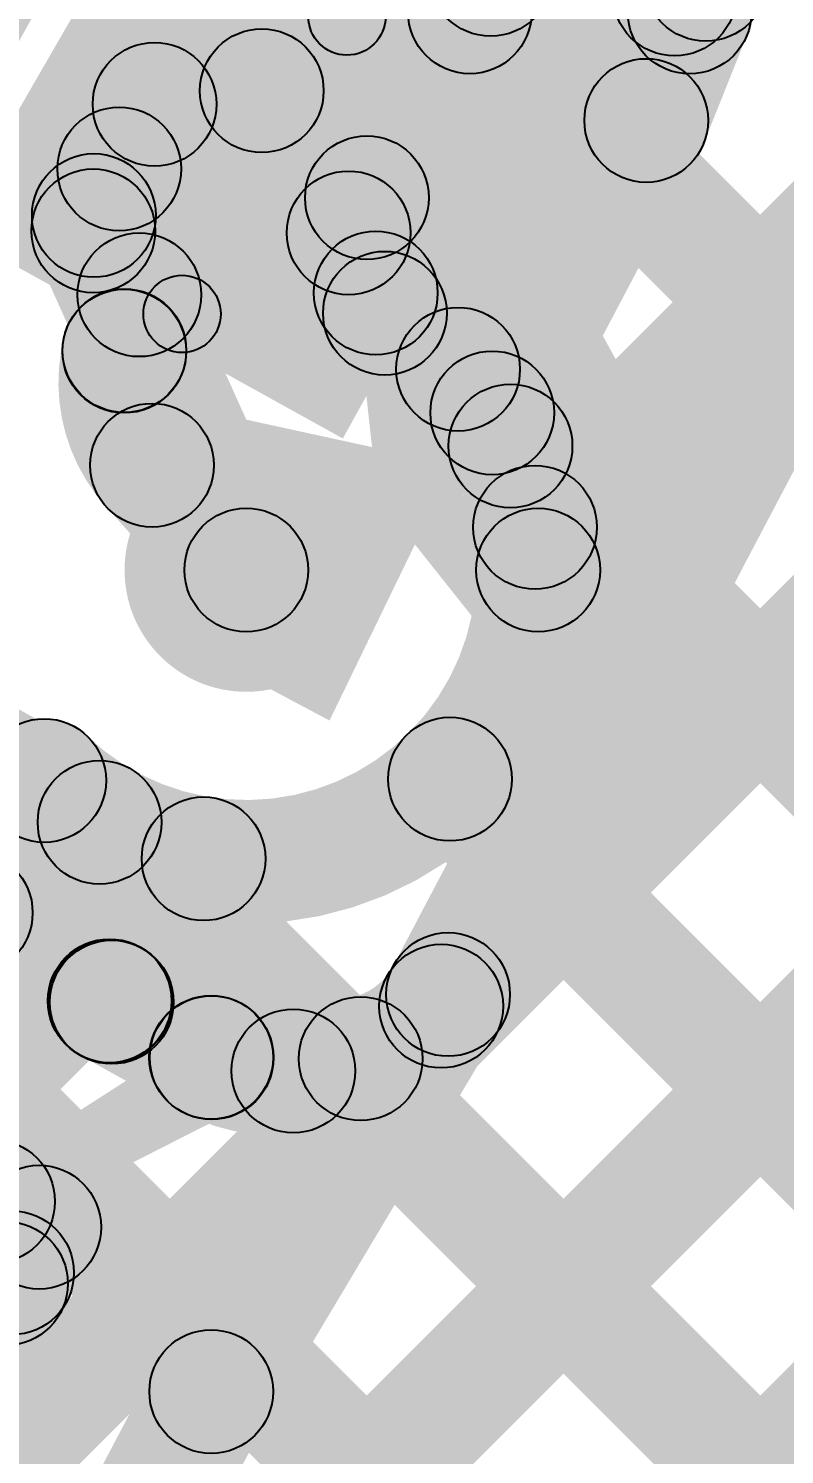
# Model space of a CAD drawing. Header units: millimetres. Extents: x 2.72 to 4.82, y 2.46 to 3.29.
# Drawn here: x 4.5729 to 4.6218, y 2.7638 to 2.856 of the extents above; entities that cross this region are included whole.
import ezdxf

# ---------------------------------------------------------------- set-up
doc = ezdxf.new("R2010")
doc.units = ezdxf.units.MM
doc.header["$MEASUREMENT"] = 0
for name, color, linetype in [('BottomLayer', 5, 'Continuous'), ('BottomPaste', 16, 'Continuous'), ('BottomSolder', 6, 'Continuous'), ('TopLayer', 1, 'Continuous'), ('TopOverlay', 2, 'Continuous'), ('TopPaste', 8, 'Continuous'), ('TopSolder', 216, 'Continuous'), ('ViaHoleLayer', 16, 'Continuous')]:
    doc.layers.add(name, color=color, linetype=linetype)

# ---------------------------------------------------------------- blocks, each defined once
blk = doc.blocks.new('R__0402_B_40')
at = {"layer": 'BottomLayer'}
for points in [[(-0.0095, 0.0125), (-0.0095, -0.0125), (-0.0275, -0.0125), (-0.0275, 0.0125)], [(0.0275, 0.0125), (0.0275, -0.0125), (0.0095, -0.0125), (0.0095, 0.0125)]]:
    blk.add_hatch(color=5, dxfattribs=at).paths.add_polyline_path(points)
at = {"layer": 'BottomPaste'}
for points in [[(-0.0095, 0.0125), (-0.0095, -0.0125), (-0.0275, -0.0125), (-0.0275, 0.0125)], [(0.0275, 0.0125), (0.0275, -0.0125), (0.0095, -0.0125), (0.0095, 0.0125)]]:
    blk.add_hatch(color=16, dxfattribs=at).paths.add_polyline_path(points)
at = {"layer": 'BottomSolder'}
for points in [[(-0.0055, 0.0165), (-0.0055, -0.0165), (-0.0315, -0.0165), (-0.0315, 0.0165)], [(0.0315, 0.0165), (0.0315, -0.0165), (0.0055, -0.0165), (0.0055, 0.0165)]]:
    blk.add_hatch(color=6, dxfattribs=at).paths.add_polyline_path(points)
blk = doc.blocks.new('LED_0201_79')
at = {"layer": 'TopLayer'}
for points in [[(-0.011811, 0.00689), (-0.003937, 0.00689), (-0.003937, -0.00689), (-0.011811, -0.00689)], [(0.003937, 0.00689), (0.011811, 0.00689), (0.011811, -0.00689), (0.003937, -0.00689)]]:
    blk.add_hatch(color=1, dxfattribs=at).paths.add_polyline_path(points)
at = {"layer": 'TopOverlay'}
h = blk.add_hatch(color=2, dxfattribs=at)
edge = h.paths.add_edge_path()
edge.add_arc((-0.016, 0.011), 0.0025, 0, 360)
h = blk.add_hatch(color=2, dxfattribs=at)
edge = h.paths.add_edge_path()
edge.add_arc((-0.016, 0.011), 0.0025, 0, 360)
for points in [[(-0.016, 0.0085), (-0.016, 0.0135), (0.016, 0.0135), (0.016, 0.0085)], [(0.015999, -0.013001), (0.028999, -0.013001), (0.028999, 0.012999), (0.015999, 0.012999)], [(-0.0135, -0.011), (-0.0185, -0.011), (-0.0185, 0.011), (-0.0135, 0.011)], [(0.013, -0.011), (0.017, -0.011), (0.017, 0.011), (0.013, 0.011)], [(-0.016, -0.0135), (-0.016, -0.0085), (0.016, -0.0085), (0.016, -0.0135)]]:
    blk.add_hatch(color=2, dxfattribs=at).paths.add_polyline_path(points)
h = blk.add_hatch(color=2, dxfattribs=at)
edge = h.paths.add_edge_path()
edge.add_arc((0.016, 0.011), 0.0025, 0, 360)
h = blk.add_hatch(color=2, dxfattribs=at)
edge = h.paths.add_edge_path()
edge.add_arc((-0.016, -0.011), 0.0025, 0, 360)
h = blk.add_hatch(color=2, dxfattribs=at)
edge = h.paths.add_edge_path()
edge.add_arc((-0.016, -0.011), 0.0025, 0, 360)
h = blk.add_hatch(color=2, dxfattribs=at)
edge = h.paths.add_edge_path()
edge.add_arc((0.016, -0.011), 0.0025, 0, 360)
at = {"layer": 'TopPaste'}
for points in [[(-0.011811, 0.00689), (-0.003937, 0.00689), (-0.003937, -0.00689), (-0.011811, -0.00689)], [(0.003937, 0.00689), (0.011811, 0.00689), (0.011811, -0.00689), (0.003937, -0.00689)]]:
    blk.add_hatch(color=8, dxfattribs=at).paths.add_polyline_path(points)
at = {"layer": 'TopSolder'}
for points in [[(-0.013976, 0.009055), (-0.001772, 0.009055), (-0.001772, -0.009055), (-0.013976, -0.009055)], [(0.001772, 0.009055), (0.013976, 0.009055), (0.013976, -0.009055), (0.001772, -0.009055)]]:
    blk.add_hatch(color=216, dxfattribs=at).paths.add_polyline_path(points)
at = {"layer": 'TopOverlay'}
for centre in [(-0.016, 0.011), (-0.016, 0.011), (0.016, 0.011), (-0.016, -0.011), (-0.016, -0.011), (0.016, -0.011)]:
    blk.add_circle(centre, 0.0025, dxfattribs=at)
blk = doc.blocks.new('LED_0201_80')
at = {"layer": 'TopLayer'}
for points in [[(-0.011811, 0.00689), (-0.003937, 0.00689), (-0.003937, -0.00689), (-0.011811, -0.00689)], [(0.003937, 0.00689), (0.011811, 0.00689), (0.011811, -0.00689), (0.003937, -0.00689)]]:
    blk.add_hatch(color=1, dxfattribs=at).paths.add_polyline_path(points)
at = {"layer": 'TopOverlay'}
h = blk.add_hatch(color=2, dxfattribs=at)
edge = h.paths.add_edge_path()
edge.add_arc((-0.016, 0.011), 0.0025, 0, 360)
h = blk.add_hatch(color=2, dxfattribs=at)
edge = h.paths.add_edge_path()
edge.add_arc((-0.016, 0.011), 0.0025, 0, 360)
for points in [[(-0.016, 0.0085), (-0.016, 0.0135), (0.016, 0.0135), (0.016, 0.0085)], [(0.015999, -0.013001), (0.028999, -0.013001), (0.028999, 0.012999), (0.015999, 0.012999)], [(-0.0135, -0.011), (-0.0185, -0.011), (-0.0185, 0.011), (-0.0135, 0.011)], [(0.013, -0.011), (0.017, -0.011), (0.017, 0.011), (0.013, 0.011)], [(-0.016, -0.0135), (-0.016, -0.0085), (0.016, -0.0085), (0.016, -0.0135)]]:
    blk.add_hatch(color=2, dxfattribs=at).paths.add_polyline_path(points)
h = blk.add_hatch(color=2, dxfattribs=at)
edge = h.paths.add_edge_path()
edge.add_arc((0.016, 0.011), 0.0025, 0, 360)
h = blk.add_hatch(color=2, dxfattribs=at)
edge = h.paths.add_edge_path()
edge.add_arc((-0.016, -0.011), 0.0025, 0, 360)
h = blk.add_hatch(color=2, dxfattribs=at)
edge = h.paths.add_edge_path()
edge.add_arc((-0.016, -0.011), 0.0025, 0, 360)
h = blk.add_hatch(color=2, dxfattribs=at)
edge = h.paths.add_edge_path()
edge.add_arc((0.016, -0.011), 0.0025, 0, 360)
at = {"layer": 'TopPaste'}
for points in [[(-0.011811, 0.00689), (-0.003937, 0.00689), (-0.003937, -0.00689), (-0.011811, -0.00689)], [(0.003937, 0.00689), (0.011811, 0.00689), (0.011811, -0.00689), (0.003937, -0.00689)]]:
    blk.add_hatch(color=8, dxfattribs=at).paths.add_polyline_path(points)
at = {"layer": 'TopSolder'}
for points in [[(-0.013976, 0.009055), (-0.001772, 0.009055), (-0.001772, -0.009055), (-0.013976, -0.009055)], [(0.001772, 0.009055), (0.013976, 0.009055), (0.013976, -0.009055), (0.001772, -0.009055)]]:
    blk.add_hatch(color=216, dxfattribs=at).paths.add_polyline_path(points)
at = {"layer": 'TopOverlay'}
for centre in [(-0.016, 0.011), (-0.016, 0.011), (0.016, 0.011), (-0.016, -0.011), (-0.016, -0.011), (0.016, -0.011)]:
    blk.add_circle(centre, 0.0025, dxfattribs=at)

msp = doc.modelspace()

# ---------------------------------------------------------------- hatches: boundary and pattern name
at = {"layer": 'BottomLayer'}
for points in [[(4.604159, 2.831988), (4.597231, 2.835988), (4.613606, 2.864352), (4.620535, 2.860352)], [(4.617533, 2.855426), (4.611876, 2.861083), (4.615453, 2.864659), (4.62111, 2.859002)], [(4.616578, 2.848586), (4.60915, 2.851557), (4.611959, 2.858579), (4.619386, 2.855608)], [(4.58351, 2.836742), (4.57665, 2.840858), (4.58457, 2.854058), (4.59143, 2.849942)], [(4.606444, 2.829298), (4.599366, 2.833026), (4.609325, 2.851935), (4.616403, 2.848207)], [(4.603589, 2.791688), (4.59651, 2.795416), (4.622961, 2.845638), (4.630039, 2.84191)], [(4.582982, 2.834159), (4.575252, 2.83622), (4.576215, 2.83983), (4.583945, 2.837769)], [(4.582973, 2.834125), (4.575244, 2.836191), (4.575253, 2.836223), (4.582981, 2.834157)], [(4.577928, 2.825101), (4.583874, 2.830453), (4.589973, 2.823676), (4.584027, 2.818324)], [(4.533218, 2.814636), (4.537239, 2.821553), (4.580172, 2.796592), (4.576151, 2.789676)], [(4.576146, 2.789679), (4.580177, 2.796589), (4.580213, 2.796568), (4.576182, 2.789658)], [(4.576353, 2.789561), (4.580238, 2.796554), (4.58667, 2.792981), (4.582785, 2.785987)], [(4.603036, 2.790751), (4.596166, 2.794849), (4.596614, 2.795601), (4.603485, 2.791503)], [(4.588164, 2.765819), (4.581294, 2.769918), (4.596166, 2.794849), (4.603036, 2.790751)], [(4.590759, 2.784671), (4.589328, 2.792542), (4.593681, 2.793333), (4.595112, 2.785462)], [(4.582774, 2.785993), (4.586681, 2.792974), (4.58671, 2.792958), (4.582803, 2.785977)], [(4.575282, 2.773504), (4.568411, 2.777602), (4.570171, 2.780552), (4.577042, 2.776454)], [(4.55937, 2.743325), (4.552291, 2.747052), (4.567918, 2.776722), (4.574996, 2.772994)], [(4.561817, 2.715782), (4.554739, 2.71951), (4.58119, 2.769732), (4.588268, 2.766004)]]:
    msp.add_hatch(color=5, dxfattribs=at).paths.add_polyline_path(points)
h = msp.add_hatch(color=5, dxfattribs=at)
edge = h.paths.add_edge_path()
edge.add_arc((4.616715, 2.859202), 0.004, 0, 360)
h = msp.add_hatch(color=5, dxfattribs=at)
edge = h.paths.add_edge_path()
edge.add_arc((4.614705, 2.858254), 0.004, 0, 360)
h = msp.add_hatch(color=5, dxfattribs=at)
edge = h.paths.add_edge_path()
edge.add_arc((4.615672, 2.857093), 0.004, 0, 360)
h = msp.add_hatch(color=5, dxfattribs=at)
edge = h.paths.add_edge_path()
edge.add_arc((4.588, 2.852), 0.004, 0, 360)
h = msp.add_hatch(color=5, dxfattribs=at)
edge = h.paths.add_edge_path()
edge.add_arc((4.612864, 2.850071), 0.004, 0, 360)
h = msp.add_hatch(color=5, dxfattribs=at)
edge = h.paths.add_edge_path()
edge.add_arc((4.612864, 2.850071), 0.004, 0, 360)
h = msp.add_hatch(color=5, dxfattribs=at)
edge = h.paths.add_edge_path()
edge.add_arc((4.58008, 2.8388), 0.004, 0, 360)
h = msp.add_hatch(color=5, dxfattribs=at)
edge = h.paths.add_edge_path()
edge.add_arc((4.58008, 2.8388), 0.004, 0, 360)
h = msp.add_hatch(color=5, dxfattribs=at)
edge = h.paths.add_edge_path()
edge.add_arc((4.579109, 2.835158), 0.004, 0, 360)
h = msp.add_hatch(color=5, dxfattribs=at)
edge = h.paths.add_edge_path()
edge.add_arc((4.579109, 2.835158), 0.004, 0, 360)
h = msp.add_hatch(color=5, dxfattribs=at)
edge = h.paths.add_edge_path()
edge.add_arc((4.579117, 2.83519), 0.004, 0, 360)
h = msp.add_hatch(color=5, dxfattribs=at)
edge = h.paths.add_edge_path()
edge.add_arc((4.579117, 2.83519), 0.004, 0, 360)
h = msp.add_hatch(color=5, dxfattribs=at)
edge = h.paths.add_edge_path()
edge.add_arc((4.600695, 2.833988), 0.004, 0, 360)
h = msp.add_hatch(color=5, dxfattribs=at)
edge = h.paths.add_edge_path()
edge.add_arc((4.600695, 2.833988), 0.004, 0, 360)
h = msp.add_hatch(color=5, dxfattribs=at)
edge = h.paths.add_edge_path()
edge.add_arc((4.602905, 2.831162), 0.004, 0, 360)
h = msp.add_hatch(color=5, dxfattribs=at)
edge = h.paths.add_edge_path()
edge.add_arc((4.602905, 2.831162), 0.004, 0, 360)
h = msp.add_hatch(color=5, dxfattribs=at)
edge = h.paths.add_edge_path()
edge.add_arc((4.580901, 2.827777), 0.004, 0, 360)
h = msp.add_hatch(color=5, dxfattribs=at)
edge = h.paths.add_edge_path()
edge.add_arc((4.580901, 2.827777), 0.004, 0, 360)
h = msp.add_hatch(color=5, dxfattribs=at)
edge = h.paths.add_edge_path()
edge.add_arc((4.587, 2.821), 0.007874, 0, 360)
h = msp.add_hatch(color=5, dxfattribs=at)
edge = h.paths.add_edge_path()
edge.add_arc((4.587, 2.821), 0.004, 0, 360)
h = msp.add_hatch(color=5, dxfattribs=at)
edge = h.paths.add_edge_path()
edge.add_arc((4.578161, 2.793134), 0.004, 0, 360)
h = msp.add_hatch(color=5, dxfattribs=at)
edge = h.paths.add_edge_path()
edge.add_arc((4.578161, 2.793134), 0.004, 0, 360)
h = msp.add_hatch(color=5, dxfattribs=at)
edge = h.paths.add_edge_path()
edge.add_arc((4.578197, 2.793113), 0.004, 0, 360)
h = msp.add_hatch(color=5, dxfattribs=at)
edge = h.paths.add_edge_path()
edge.add_arc((4.578197, 2.793113), 0.004, 0, 360)
h = msp.add_hatch(color=5, dxfattribs=at)
edge = h.paths.add_edge_path()
edge.add_arc((4.578295, 2.793057), 0.004, 0, 360)
h = msp.add_hatch(color=5, dxfattribs=at)
edge = h.paths.add_edge_path()
edge.add_arc((4.578295, 2.793057), 0.004, 0, 360)
h = msp.add_hatch(color=5, dxfattribs=at)
edge = h.paths.add_edge_path()
edge.add_arc((4.600049, 2.793552), 0.004, 0, 360)
h = msp.add_hatch(color=5, dxfattribs=at)
edge = h.paths.add_edge_path()
edge.add_arc((4.600049, 2.793552), 0.004, 0, 360)
h = msp.add_hatch(color=5, dxfattribs=at)
edge = h.paths.add_edge_path()
edge.add_arc((4.599601, 2.7928), 0.004, 0, 360)
h = msp.add_hatch(color=5, dxfattribs=at)
edge = h.paths.add_edge_path()
edge.add_arc((4.599601, 2.7928), 0.004, 0, 360)
h = msp.add_hatch(color=5, dxfattribs=at)
edge = h.paths.add_edge_path()
edge.add_arc((4.599601, 2.7928), 0.004, 0, 360)
h = msp.add_hatch(color=5, dxfattribs=at)
edge = h.paths.add_edge_path()
edge.add_arc((4.584727, 2.789484), 0.004, 0, 360)
h = msp.add_hatch(color=5, dxfattribs=at)
edge = h.paths.add_edge_path()
edge.add_arc((4.584727, 2.789484), 0.004, 0, 360)
h = msp.add_hatch(color=5, dxfattribs=at)
edge = h.paths.add_edge_path()
edge.add_arc((4.584757, 2.789468), 0.004, 0, 360)
h = msp.add_hatch(color=5, dxfattribs=at)
edge = h.paths.add_edge_path()
edge.add_arc((4.584757, 2.789468), 0.004, 0, 360)
h = msp.add_hatch(color=5, dxfattribs=at)
edge = h.paths.add_edge_path()
edge.add_arc((4.594397, 2.789398), 0.004, 0, 360)
h = msp.add_hatch(color=5, dxfattribs=at)
edge = h.paths.add_edge_path()
edge.add_arc((4.594397, 2.789398), 0.004, 0, 360)
h = msp.add_hatch(color=5, dxfattribs=at)
edge = h.paths.add_edge_path()
edge.add_arc((4.590044, 2.788606), 0.004, 0, 360)
h = msp.add_hatch(color=5, dxfattribs=at)
edge = h.paths.add_edge_path()
edge.add_arc((4.590044, 2.788606), 0.004, 0, 360)
h = msp.add_hatch(color=5, dxfattribs=at)
edge = h.paths.add_edge_path()
edge.add_arc((4.570622, 2.780166), 0.004, 0, 360)
h = msp.add_hatch(color=5, dxfattribs=at)
edge = h.paths.add_edge_path()
edge.add_arc((4.573606, 2.778503), 0.004, 0, 360)
h = msp.add_hatch(color=5, dxfattribs=at)
edge = h.paths.add_edge_path()
edge.add_arc((4.571847, 2.775553), 0.004, 0, 360)
h = msp.add_hatch(color=5, dxfattribs=at)
edge = h.paths.add_edge_path()
edge.add_arc((4.571457, 2.774858), 0.004, 0, 360)
h = msp.add_hatch(color=5, dxfattribs=at)
edge = h.paths.add_edge_path()
edge.add_arc((4.584729, 2.767868), 0.004, 0, 360)
h = msp.add_hatch(color=5, dxfattribs=at)
edge = h.paths.add_edge_path()
edge.add_arc((4.584729, 2.767868), 0.004, 0, 360)
at = {"layer": 'TopLayer'}
for points in [[(4.598199, 2.836091), (4.592542, 2.841748), (4.715406, 2.964613), (4.721063, 2.958956)], [(4.608499, 2.820936), (4.602842, 2.826592), (4.715373, 2.939123), (4.721029, 2.933466)], [(4.557684, 2.744664), (4.552027, 2.750321), (4.715339, 2.913633), (4.720996, 2.907976)], [(4.497451, 2.658976), (4.491794, 2.664633), (4.715305, 2.888144), (4.720962, 2.882487)], [(4.512654, 2.648723), (4.506997, 2.65438), (4.715271, 2.862654), (4.720928, 2.856997)], [(4.598296, 2.84314), (4.591299, 2.847019), (4.599307, 2.861464), (4.606303, 2.857586)], [(4.598633, 2.854272), (4.60429, 2.859929), (4.72077, 2.743449), (4.715113, 2.737792)], [(4.582293, 2.84502), (4.575273, 2.848856), (4.577557, 2.853037), (4.584578, 2.849202)], [(4.58065, 2.842013), (4.57363, 2.845849), (4.575273, 2.848856), (4.582293, 2.84502)], [(4.573456, 2.841291), (4.580748, 2.844581), (4.590646, 2.822645), (4.583354, 2.819355)], [(4.589972, 2.84116), (4.597264, 2.84445), (4.599607, 2.839256), (4.592315, 2.835966)], [(4.601256, 2.826193), (4.606913, 2.83185), (4.720736, 2.718027), (4.715079, 2.71237)], [(4.597342, 2.804652), (4.602998, 2.810309), (4.720702, 2.692605), (4.715045, 2.686948)], [(4.572677, 2.796892), (4.565683, 2.800778), (4.570433, 2.809327), (4.577426, 2.805442)], [(4.57468, 2.801858), (4.580337, 2.807515), (4.720669, 2.667183), (4.715012, 2.661526)], [(4.554005, 2.766442), (4.548348, 2.772099), (4.581408, 2.805158), (4.587064, 2.799501)], [(4.562284, 2.788798), (4.567941, 2.794455), (4.720635, 2.641761), (4.714978, 2.636104)], [(4.541783, 2.783843), (4.54744, 2.7895), (4.720601, 2.616339), (4.714944, 2.610682)]]:
    msp.add_hatch(color=1, dxfattribs=at).paths.add_polyline_path(points)
h = msp.add_hatch(color=1, dxfattribs=at)
edge = h.paths.add_edge_path()
edge.add_arc((4.602805, 2.859525), 0.004, 0, 360)
h = msp.add_hatch(color=1, dxfattribs=at)
edge = h.paths.add_edge_path()
edge.add_arc((4.602805, 2.859525), 0.004, 0, 360)
h = msp.add_hatch(color=1, dxfattribs=at)
edge = h.paths.add_edge_path()
edge.add_arc((4.601461, 2.857101), 0.004, 0, 360)
h = msp.add_hatch(color=1, dxfattribs=at)
edge = h.paths.add_edge_path()
edge.add_arc((4.581068, 2.85112), 0.004, 0, 360)
h = msp.add_hatch(color=1, dxfattribs=at)
edge = h.paths.add_edge_path()
edge.add_arc((4.578783, 2.846938), 0.004, 0, 360)
h = msp.add_hatch(color=1, dxfattribs=at)
edge = h.paths.add_edge_path()
edge.add_arc((4.578783, 2.846938), 0.004, 0, 360)
h = msp.add_hatch(color=1, dxfattribs=at)
edge = h.paths.add_edge_path()
edge.add_arc((4.594798, 2.84508), 0.004, 0, 360)
h = msp.add_hatch(color=1, dxfattribs=at)
edge = h.paths.add_edge_path()
edge.add_arc((4.57714, 2.843931), 0.004, 0, 360)
h = msp.add_hatch(color=1, dxfattribs=at)
edge = h.paths.add_edge_path()
edge.add_arc((4.57714, 2.843931), 0.004, 0, 360)
h = msp.add_hatch(color=1, dxfattribs=at)
edge = h.paths.add_edge_path()
edge.add_arc((4.577102, 2.842936), 0.004, 0, 360)
h = msp.add_hatch(color=1, dxfattribs=at)
edge = h.paths.add_edge_path()
edge.add_arc((4.577102, 2.842936), 0.004, 0, 360)
h = msp.add_hatch(color=1, dxfattribs=at)
edge = h.paths.add_edge_path()
edge.add_arc((4.593618, 2.842805), 0.004, 0, 360)
h = msp.add_hatch(color=1, dxfattribs=at)
edge = h.paths.add_edge_path()
edge.add_arc((4.595371, 2.83892), 0.004, 0, 360)
h = msp.add_hatch(color=1, dxfattribs=at)
edge = h.paths.add_edge_path()
edge.add_arc((4.595961, 2.837611), 0.004, 0, 360)
h = msp.add_hatch(color=1, dxfattribs=at)
edge = h.paths.add_edge_path()
edge.add_arc((4.595961, 2.837611), 0.004, 0, 360)
h = msp.add_hatch(color=1, dxfattribs=at)
edge = h.paths.add_edge_path()
edge.add_arc((4.604084, 2.829022), 0.004, 0, 360)
h = msp.add_hatch(color=1, dxfattribs=at)
edge = h.paths.add_edge_path()
edge.add_arc((4.587, 2.821), 0.007874, 0, 360)
h = msp.add_hatch(color=1, dxfattribs=at)
edge = h.paths.add_edge_path()
edge.add_arc((4.60567, 2.823764), 0.004, 0, 360)
h = msp.add_hatch(color=1, dxfattribs=at)
edge = h.paths.add_edge_path()
edge.add_arc((4.587, 2.821), 0.004, 0, 360)
h = msp.add_hatch(color=1, dxfattribs=at)
edge = h.paths.add_edge_path()
edge.add_arc((4.605874, 2.821), 0.004, 0, 360)
h = msp.add_hatch(color=1, dxfattribs=at)
edge = h.paths.add_edge_path()
edge.add_arc((4.605874, 2.821), 0.004, 0, 360)
h = msp.add_hatch(color=1, dxfattribs=at)
edge = h.paths.add_edge_path()
edge.add_arc((4.57393, 2.807384), 0.004, 0, 360)
h = msp.add_hatch(color=1, dxfattribs=at)
edge = h.paths.add_edge_path()
edge.add_arc((4.57393, 2.807384), 0.004, 0, 360)
h = msp.add_hatch(color=1, dxfattribs=at)
edge = h.paths.add_edge_path()
edge.add_arc((4.60017, 2.80748), 0.004, 0, 360)
h = msp.add_hatch(color=1, dxfattribs=at)
edge = h.paths.add_edge_path()
edge.add_arc((4.577508, 2.804686), 0.004, 0, 360)
h = msp.add_hatch(color=1, dxfattribs=at)
edge = h.paths.add_edge_path()
edge.add_arc((4.584236, 2.802329), 0.004, 0, 360)
h = msp.add_hatch(color=1, dxfattribs=at)
edge = h.paths.add_edge_path()
edge.add_arc((4.56918, 2.798835), 0.004, 0, 360)
at = {"layer": 'ViaHoleLayer'}
h = msp.add_hatch(color=16, dxfattribs=at)
edge = h.paths.add_edge_path()
edge.add_arc((4.587, 2.821), 0.005906, 0, 360)

# ---------------------------------------------------------------- linework, layer by layer
at = {"layer": 'BottomLayer', "const_width": 0.008}
for points in [[(4.580901, 2.827777, -0.252487), (4.579109, 2.835158)], [(4.600695, 2.833988, -0.047624), (4.602905, 2.831162)], [(4.578295, 2.793057, -0.003521), (4.578197, 2.793113)], [(4.599601, 2.7928, -0.20226), (4.594397, 2.789398)], [(4.590044, 2.788606, -0.172358), (4.584757, 2.789468)]]:
    msp.add_lwpolyline(points, format="xyb", dxfattribs=at)
at = {"layer": 'BottomLayer'}
for centre in [(4.616715, 2.859202), (4.614705, 2.858254), (4.615672, 2.857093), (4.588, 2.852), (4.612864, 2.850071), (4.612864, 2.850071), (4.58008, 2.8388), (4.58008, 2.8388), (4.579109, 2.835158), (4.579109, 2.835158), (4.579117, 2.83519), (4.579117, 2.83519), (4.600695, 2.833988), (4.600695, 2.833988), (4.602905, 2.831162), (4.602905, 2.831162), (4.580901, 2.827777), (4.580901, 2.827777), (4.587, 2.821), (4.578161, 2.793134), (4.578161, 2.793134), (4.578197, 2.793113), (4.578197, 2.793113), (4.578295, 2.793057), (4.578295, 2.793057), (4.600049, 2.793552), (4.600049, 2.793552), (4.599601, 2.7928), (4.599601, 2.7928), (4.599601, 2.7928), (4.584727, 2.789484), (4.584727, 2.789484), (4.584757, 2.789468), (4.584757, 2.789468), (4.594397, 2.789398), (4.594397, 2.789398), (4.590044, 2.788606), (4.590044, 2.788606), (4.570622, 2.780166), (4.573606, 2.778503), (4.571847, 2.775553), (4.571457, 2.774858), (4.584729, 2.767868), (4.584729, 2.767868)]:
    msp.add_circle(centre, 0.004, dxfattribs=at)
at = {"layer": 'TopLayer', "const_width": 0.008}
for points in [[(4.577102, 2.842936, -0.23519), (4.57714, 2.843931)], [(4.595961, 2.837611, -0.275701), (4.605874, 2.821)], [(4.605874, 2.821, -0.660813), (4.57393, 2.807384)]]:
    msp.add_lwpolyline(points, format="xyb", dxfattribs=at)
at = {"layer": 'TopLayer'}
for centre in [(4.602805, 2.859525), (4.602805, 2.859525), (4.601461, 2.857101), (4.581068, 2.85112), (4.578783, 2.846938), (4.578783, 2.846938), (4.594798, 2.84508), (4.57714, 2.843931), (4.57714, 2.843931), (4.577102, 2.842936), (4.577102, 2.842936), (4.593618, 2.842805), (4.595371, 2.83892), (4.595961, 2.837611), (4.595961, 2.837611), (4.604084, 2.829022), (4.60567, 2.823764), (4.587, 2.821), (4.605874, 2.821), (4.605874, 2.821), (4.57393, 2.807384), (4.57393, 2.807384), (4.60017, 2.80748), (4.577508, 2.804686), (4.584236, 2.802329), (4.56918, 2.798835)]:
    msp.add_circle(centre, 0.004, dxfattribs=at)

# ---------------------------------------------------------------- block references
for name, p, rotation in [('R__0402_B_40', (4.571979, 2.86125), 330), ('LED_0201_79', (4.574181, 2.854937), 331), ('LED_0201_80', (4.549181, 2.809937), 331)]:
    msp.add_blockref(name, p, dxfattribs=dict(rotation=rotation))

# ---------------------------------------------------------------- texts
at = {"layer": 'TopOverlay'}
for p in [(4.632068, 2.85812), (4.607068, 2.81312)]:
    msp.add_text('*', height=0.06, rotation=152, dxfattribs=at).set_placement(p)

doc.saveas('drawing.dxf')
